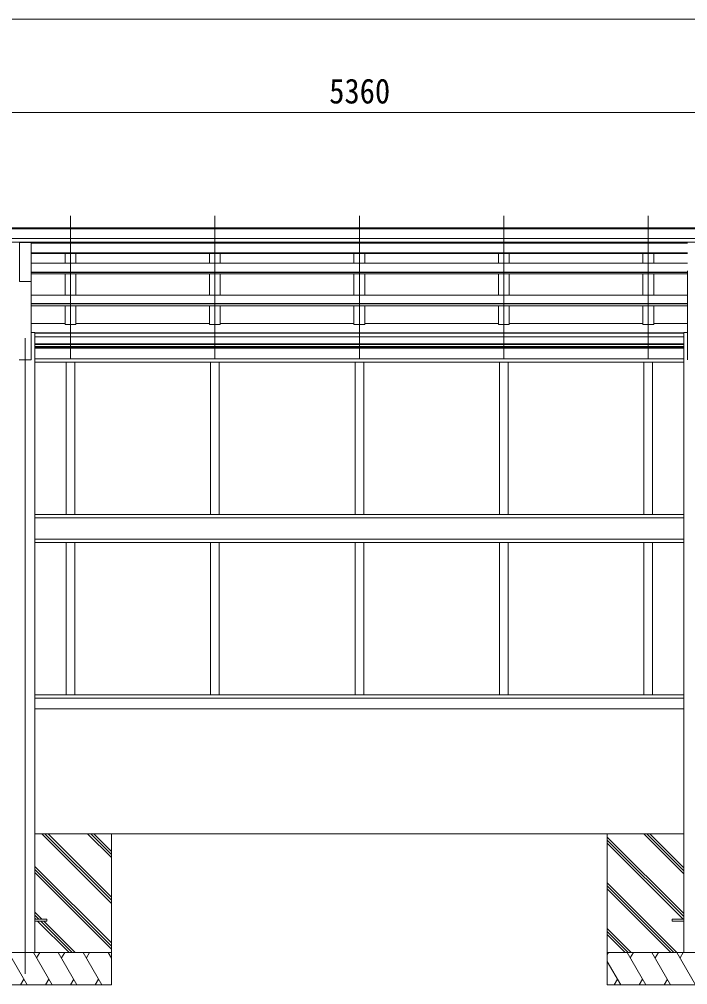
# Model space of a CAD drawing. Units: millimetres at full size, sheet at 1:35; details may follow other scales. Extents: x -9783 to 9892, y -6828 to 6752.
# Drawn here: x 3819 to 6919, y -1811 to 2670 of the extents above; entities that cross this region are included whole.
import ezdxf
from ezdxf.enums import TextEntityAlignment as Align

# ---------------------------------------------------------------- set-up
doc = ezdxf.new("R2010")
doc.units = ezdxf.units.MM
doc.header["$LTSCALE"] = 35
for name, color, linetype, lineweight in [('0-0_0', 7, 'Continuous', 9), ('0-1_本体', 4, 'Continuous', 9), ('0-2_部品', 7, 'Continuous', 9), ('0-8_PARTS2', 2, 'Continuous', 9), ('0-A_寸法', 6, 'Continuous', 9), ('1-1_GLASS', 4, 'Continuous', 9)]:
    doc.layers.add(name, color=color, linetype=linetype, lineweight=lineweight)
doc.styles.add('ＭＳ ゴシック', font='')
doc.styles.get('ＭＳ ゴシック').set_extended_font_data('MS Gothic')

msp = doc.modelspace()

# ---------------------------------------------------------------- linework, layer by layer
at = {"layer": '0-0_0'}
for p, q in [((6900.91, -1110.56), (3891.31, -1110.56)), ((4246.11, -1433.02), (3923.65, -1110.56)), ((4246.11, -1418.88), (3937.79, -1110.56)), ((4246.11, -1404.74), (3951.93, -1110.56)), ((4246.11, -1220.89), (4135.78, -1110.56)), ((4246.11, -1206.75), (4149.92, -1110.56)), ((4246.11, -1192.61), (4164.07, -1110.56)), ((4246.11, -1110.56), (4246.11, -1810.56)), ((6546.11, -1110.56), (6546.11, -1810.56)), ((6900.91, -1296.19), (6715.28, -1110.56)), ((6900.91, -1282.05), (6729.42, -1110.56)), ((6900.91, -1267.91), (6743.57, -1110.56)), ((6900.91, -1480.04), (6546.11, -1125.24)), ((6900.91, -1494.18), (6546.11, -1139.38)), ((6898.65, -1506.06), (6546.11, -1153.53)), ((4246.11, -1616.87), (3891.31, -1262.07)), ((4246.11, -1631.01), (3891.31, -1276.21)), ((4246.11, -1645.16), (3891.31, -1290.36)), ((6869.3, -1660.56), (6546.11, -1337.37)), ((6855.16, -1660.56), (6546.11, -1351.51)), ((6841.02, -1660.56), (6546.11, -1365.66)), ((3923.17, -1506.06), (3891.31, -1474.2)), ((3909.03, -1506.06), (3891.31, -1488.35)), ((3894.89, -1506.06), (3891.31, -1502.49)), ((4049.39, -1660.56), (3903.89, -1515.06)), ((4063.53, -1660.56), (3918.03, -1515.06)), ((4077.67, -1660.56), (3932.17, -1515.06)), ((6657.17, -1660.56), (6546.11, -1549.5)), ((6643.03, -1660.56), (6546.11, -1563.65)), ((6628.89, -1660.56), (6546.11, -1577.79)), ((3446.11, -1660.56), (4246.11, -1660.56)), ((3854.96, -1810.56), (3768.35, -1660.56)), ((3970.43, -1810.56), (3883.82, -1660.56)), ((3898.82, -1686.54), (3913.83, -1660.56)), ((4085.9, -1810.56), (3999.29, -1660.56)), ((4014.29, -1686.54), (4029.3, -1660.56)), ((4201.37, -1810.56), (4114.76, -1660.56)), ((4129.76, -1686.54), (4144.76, -1660.56)), ((4246.11, -1688.06), (4230.23, -1660.56)), ((6546.11, -1660.56), (7346.11, -1660.56)), ((6551.94, -1660.56), (6546.11, -1670.66)), ((6608.55, -1810.56), (6546.11, -1702.42)), ((6724.02, -1810.56), (6637.41, -1660.56)), ((6667.41, -1660.56), (6652.41, -1686.54)), ((6839.49, -1810.56), (6752.88, -1660.56)), ((6767.88, -1686.54), (6782.88, -1660.56)), ((6954.96, -1810.56), (6868.35, -1660.56)), ((6883.35, -1686.54), (6898.36, -1660.56)), ((3839.96, -1784.58), (3824.96, -1810.56)), ((3955.43, -1784.58), (3940.43, -1810.56)), ((4070.9, -1784.58), (4055.9, -1810.56)), ((4186.37, -1784.58), (4171.37, -1810.56)), ((6593.55, -1784.58), (6578.55, -1810.56)), ((6709.02, -1784.58), (6694.02, -1810.56)), ((6824.49, -1784.58), (6809.49, -1810.56)), ((4246.11, -1810.56), (3446.11, -1810.56)), ((7346.11, -1810.56), (6546.11, -1810.56))]:
    msp.add_line(p, q, dxfattribs=at)
at = {"layer": '0-1_本体'}
for p, q in [((8069.61, 1702.42), (2722.61, 1702.42)), ((8069.61, 1697.07), (2722.61, 1697.07)), ((8069.61, 1653.54), (2722.61, 1653.54)), ((8069.61, 1635.87), (2722.61, 1635.87)), ((6918.61, 1633.5), (3873.61, 1633.5)), ((6918.61, 1630.35), (3873.61, 1630.35)), ((4031.11, 1630.35), (4031.11, 1633.38)), ((4081.11, 1630.35), (4081.11, 1633.38)), ((4701.11, 1630.35), (4701.11, 1633.5)), ((4751.11, 1630.35), (4751.11, 1633.5)), ((5371.11, 1630.35), (5371.11, 1633.5)), ((5421.11, 1630.35), (5421.11, 1633.5)), ((6041.11, 1630.35), (6041.11, 1633.5)), ((6091.11, 1630.35), (6091.11, 1633.5)), ((6711.11, 1630.35), (6711.11, 1633.5)), ((6761.11, 1630.35), (6761.11, 1633.5)), ((6918.61, 1586.87), (3873.61, 1586.87)), ((6918.61, 1582.79), (3873.61, 1582.79)), ((4031.11, 1537.64), (4031.11, 1582.79)), ((4081.11, 1537.64), (4081.11, 1582.79)), ((4701.11, 1537.64), (4701.11, 1582.79)), ((4751.11, 1537.64), (4751.11, 1582.79)), ((5371.11, 1537.64), (5371.11, 1582.79)), ((5421.11, 1537.64), (5421.11, 1582.79)), ((6041.11, 1537.64), (6041.11, 1582.79)), ((6091.11, 1537.64), (6091.11, 1582.79)), ((6711.11, 1537.64), (6711.11, 1582.79)), ((6761.11, 1537.64), (6761.11, 1582.79)), ((6918.61, 1537.64), (3873.61, 1537.64)), ((3873.61, 1089.44), (3873.61, 1502.08)), ((6918.61, 1496.9), (3873.61, 1496.9)), ((6918.61, 1495.41), (3873.61, 1495.41)), ((6918.61, 1488.62), (3873.61, 1488.62)), ((4031.11, 1390.33), (4031.11, 1488.62)), ((4081.11, 1390.33), (4081.11, 1488.62)), ((4701.11, 1390.33), (4701.11, 1488.62)), ((4751.11, 1390.33), (4751.11, 1488.62)), ((5371.11, 1390.33), (5371.11, 1488.62)), ((5421.11, 1390.33), (5421.11, 1488.62)), ((6041.11, 1390.33), (6041.11, 1488.62)), ((6091.11, 1390.33), (6091.11, 1488.62)), ((6711.11, 1390.33), (6711.11, 1488.62)), ((6761.11, 1390.33), (6761.11, 1488.62)), ((6918.61, 1089.44), (6918.61, 1502.08)), ((6918.71, 1390.33), (3873.61, 1390.33)), ((6918.78, 1351.12), (3873.61, 1351.12)), ((6918.69, 1349.64), (3873.61, 1349.64)), ((6918.71, 1339.98), (3873.61, 1339.98)), ((4031.11, 1339.98), (4031.11, 1253.91)), ((4081.11, 1339.98), (4081.11, 1253.91)), ((4701.11, 1339.98), (4701.11, 1253.91)), ((4751.11, 1339.98), (4751.11, 1253.91)), ((5371.11, 1339.98), (5371.11, 1253.91)), ((5421.11, 1339.98), (5421.11, 1253.91)), ((6041.11, 1339.98), (6041.11, 1253.91)), ((6091.11, 1339.98), (6091.11, 1253.91)), ((6711.11, 1339.98), (6711.11, 1253.91)), ((6761.11, 1339.98), (6761.11, 1253.91)), ((3873.61, 1258.71), (4031.11, 1258.71)), ((4081.11, 1258.71), (4701.11, 1258.71)), ((4751.11, 1258.71), (5371.11, 1258.71)), ((5421.11, 1258.71), (6041.11, 1258.71)), ((6091.11, 1258.71), (6711.11, 1258.71)), ((6918.85, 1258.71), (6761.11, 1258.71)), ((3891.31, 1215.82), (3873.61, 1215.82)), ((3891.31, 1215.82), (3891.31, -1660.56)), ((6900.91, 1213.02), (3891.31, 1213.02)), ((6900.91, 1214.4), (3891.44, 1214.4)), ((4081.11, 1253.91), (4031.11, 1253.91)), ((4751.11, 1253.91), (4701.11, 1253.91)), ((5421.11, 1253.91), (5371.11, 1253.91)), ((6091.11, 1253.91), (6041.11, 1253.91)), ((6761.11, 1253.91), (6711.11, 1253.91)), ((6900.91, 1215.82), (6900.91, -1660.56)), ((6918.61, 1215.82), (6900.91, 1215.82)), ((6900.91, 1195.84), (3891.31, 1195.84)), ((3873.61, 1089.44), (3818.61, 1089.44))]:
    msp.add_line(p, q, dxfattribs=at)
at = {"layer": '0-2_部品'}
for p, q in [((3874.01, 1634.15), (3819.01, 1634.15)), ((3819.01, 1453.22), (3819.01, 1634.15)), ((3874.01, 1453.22), (3874.01, 1634.15)), ((3874.01, 1453.22), (3819.01, 1453.22))]:
    msp.add_line(p, q, dxfattribs=at)
at = {"layer": '0-2_部品', "color": 4}
for p, q in [((3891.71, -1506.06), (3946.51, -1506.06)), ((3891.71, -1515.06), (3946.51, -1515.06)), ((3946.51, -1506.06), (3946.51, -1515.06)), ((6846.51, -1506.06), (6901.31, -1506.06))]:
    msp.add_line(p, q, dxfattribs=at)
msp.add_lwpolyline([(6846.51, -1506.06), (6846.51, -1515.06), (6901.31, -1515.06)], dxfattribs=at)
at = {"layer": '0-8_PARTS2'}
for p, q in [((4056.11, 1095.64), (4056.11, 1758.17)), ((4726.11, 1095.64), (4726.11, 1758.17)), ((5396.11, 1095.64), (5396.11, 1758.17)), ((6066.11, 1095.64), (6066.11, 1758.17)), ((6736.11, 1095.64), (6736.11, 1758.17)), ((3846.11, 1189.44), (3846.11, -1760.56))]:
    msp.add_line(p, q, dxfattribs=at)
at = {"layer": '0-A_寸法'}
for p, q in [((-2663.89, 2670.12), (8096.11, 2670.12)), ((8076.11, 2237.8), (2716.11, 2237.8))]:
    msp.add_line(p, q, dxfattribs=at)
at = {"layer": '1-1_GLASS'}
for p, q in [((6900.91, 1164.33), (3891.31, 1164.33)), ((6900.91, 1160.83), (3891.31, 1160.83)), ((6900.91, 1151.83), (3891.31, 1151.83)), ((6900.91, 1148.33), (3891.31, 1148.33)), ((3891.31, 1143.33), (6900.91, 1143.33)), ((3873.61, 1089.44), (3818.61, 1089.44)), ((6900.91, 1094.83), (3891.31, 1094.83)), ((6900.91, 1078.83), (3891.31, 1078.83)), ((4036.11, 1079.33), (4036.11, 371.33)), ((4076.11, 1079.33), (4076.11, 371.33)), ((4706.11, 1079.33), (4706.11, 371.33)), ((4746.11, 1079.33), (4746.11, 371.33)), ((5376.11, 1079.33), (5376.11, 371.33)), ((5416.11, 1079.33), (5416.11, 371.33)), ((6046.11, 1078.83), (6046.11, 371.33)), ((6086.11, 1078.83), (6086.11, 371.33)), ((6716.11, 1079.33), (6716.11, 371.33)), ((6756.11, 1079.33), (6756.11, 371.33)), ((6900.91, 371.33), (3891.31, 371.33)), ((6900.91, 355.83), (3891.31, 355.83)), ((6900.91, 257.83), (3891.31, 257.83)), ((6900.91, 242.33), (3891.31, 242.33)), ((4036.11, 242.33), (4036.11, -465.17)), ((4076.11, 242.33), (4076.11, -465.17)), ((4706.11, 242.33), (4706.11, -465.17)), ((4746.11, 242.33), (4746.11, -465.17)), ((5376.11, 242.33), (5376.11, -465.17)), ((5416.11, 242.33), (5416.11, -465.17)), ((6046.11, 242.33), (6046.11, -465.17)), ((6086.11, 242.33), (6086.11, -465.17)), ((6716.11, 242.33), (6716.11, -465.17)), ((6756.11, 242.33), (6756.11, -465.17)), ((6900.91, -465.17), (3891.31, -465.17)), ((6900.91, -481.17), (3891.31, -481.17)), ((6900.91, -529.67), (3891.31, -529.67))]:
    msp.add_line(p, q, dxfattribs=at)

# ---------------------------------------------------------------- texts
at = {"layer": '0-A_寸法', "color": 7, "style": 'ＭＳ ゴシック', "width": 0.9}
msp.add_text('5360', height=115.5, dxfattribs=at).set_placement((5256.11, 2244.8), align=Align.BOTTOM_LEFT)

doc.saveas('drawing.dxf')
